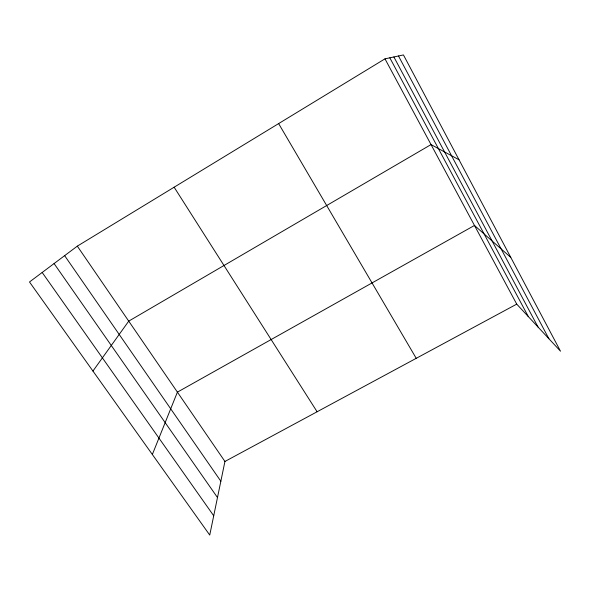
<?xml version="1.0" encoding="UTF-8"?>
<svg xmlns="http://www.w3.org/2000/svg" width="590" height="590" viewBox="0 0 590 590"><rect width="100%" height="100%" fill="white"/><g stroke="black" fill="none" stroke-linecap="round" stroke-linejoin="round"><path stroke-width="0.89" d="M77.32 246.141L224.93 461.461L209.738 535.071L29.5 281.976L77.32 246.141L384.982 58.845L403.442 54.929L560.5 351.197L516.729 304.13L384.982 58.845M152.353 454.484L177.406 392.136L474.471 225.461L510.778 257.395M92.94 371.058L128.731 321.13L431.032 144.587L459.02 159.772M224.93 461.461L516.729 304.13M42.178 272.469L213.72 515.785M54.081 263.56L217.481 497.54M64.635 255.647L220.852 481.226M174.139 187.2L317.11 411.761M278.635 123.59L416.23 358.314M393.884 56.957L538.043 327.052M389.828 57.82L528.367 316.653M398.493 55.984L548.921 338.749"/></g></svg>
